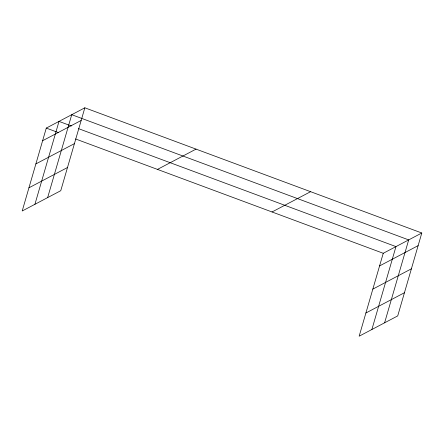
<?xml version="1.0" encoding="UTF-8"?>
<svg xmlns="http://www.w3.org/2000/svg" width="444" height="444" viewBox="0 0 444 444"><rect width="100%" height="100%" fill="white"/><g stroke="black" fill="none" stroke-linecap="round" stroke-linejoin="round"><path stroke-width="0.67" d="M84.843 107.803L46.287 128.088L22.2 210.994L60.756 190.709L84.843 107.803L421.8 233.006L397.713 315.912L359.157 336.197L383.244 253.291L421.8 233.006M34.921 204.301L59.008 121.395L71.367 125.985M47.647 197.608L71.734 114.696L408.691 239.904L384.604 322.81M371.883 329.504L395.97 246.598L78.516 128.643M42.613 140.726L81.169 120.441M35.881 163.914L74.431 143.628M28.938 187.806L67.494 167.521M157.481 169.403L196.037 149.117M272.05 211.971L310.606 191.686M379.576 265.928L418.126 245.643M372.838 289.122L411.388 268.831M365.895 313.009L404.451 292.724M46.287 128.088L58.641 132.678M75.547 138.961L383.244 253.291"/></g></svg>
